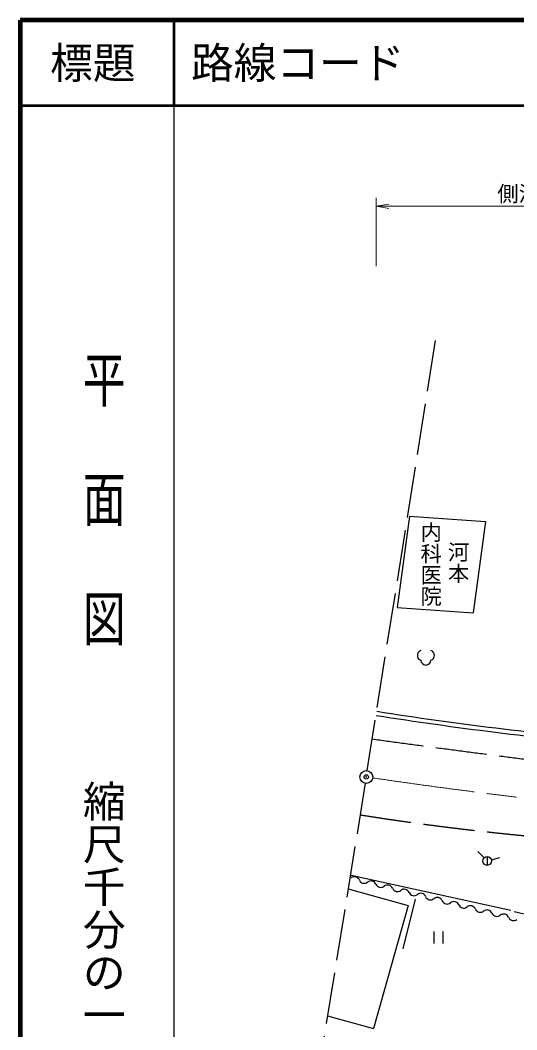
# Model space of a CAD drawing. Units: millimetres, scale not verified. Extents: x 40000 to 680000, y 20000 to 380000.
# Drawn here: x 40000 to 98144, y 261740 to 380000 of the extents above; entities that cross this region are included whole.
import ezdxf
from ezdxf.enums import TextEntityAlignment as Align

# ---------------------------------------------------------------- set-up
doc = ezdxf.new("R2010")
doc.units = ezdxf.units.MM
doc.header["$LTSCALE"] = 1000
doc.header["$PDMODE"] = 32
doc.header["$PDSIZE"] = 500
doc.linetypes.add('CHAIN', pattern=[18.5, 12, -1.5, 3.5, -1.5])
doc.linetypes.add('DASHED', pattern=[7.5, 6, -1.5])
for name, color, linetype, lineweight in [('M-BGD', 7, 'Continuous', 25), ('M-BGD-EXST', 7, 'Continuous', 25), ('M-BMK', 2, 'CHAIN', 13), ('M-BMK-SRVR', 3, 'Continuous', 25), ('M-STR-HTXT', 7, 'Continuous', 13), ('M-TTL', 2, 'Continuous', 140), ('M-TTL-BAND', 7, 'Continuous', 25), ('M-TTL-LINE', 7, 'Continuous', 50)]:
    doc.layers.add(name, color=color, linetype=linetype, lineweight=lineweight)
for name, color, linetype in [('M-BMK-HTXT', 7, 'Continuous'), ('M-OTRS', 6, 'Continuous'), ('M-TTL-TXT', 7, 'Continuous')]:
    doc.layers.add(name, color=color, linetype=linetype)
doc.styles.add('@ＭＳ ゴシック', font='')
doc.styles.add('ＭＳ ゴシック', font='')
doc.styles.get('@ＭＳ ゴシック').set_extended_font_data('@MS Gothic')
doc.styles.get('ＭＳ ゴシック').set_extended_font_data('MS Gothic')

# ---------------------------------------------------------------- blocks, each defined once
blk = doc.blocks.new('open_arrow')
at = {"color": 0, "linetype": 'Continuous', "lineweight": -2}
blk.add_lwpolyline([(7.5, 1.25), (0, 0), (7.5, -1.25)], dxfattribs=at)

msp = doc.modelspace()

# ---------------------------------------------------------------- linework, layer by layer
at = {"layer": 'M-BGD', "linetype": 'DASHED'}
for p, q in [((80638, 292101), (88707, 343035)), ((80401, 290620), (74892, 256738)), ((86242, 277046), (84762, 271127))]:
    msp.add_line(p, q, dxfattribs=at)
at = {"layer": 'M-BGD'}
for p, q in [((85597, 321917), (84144, 311218)), ((85597, 321917), (94495, 321272)), ((94495, 321272), (93042, 310573)), ((84144, 311218), (93042, 310573)), ((78736, 279861), (97444, 275740)), ((78393, 278272), (85412, 276307)), ((85412, 276307), (81371, 261874)), ((97823, 275580), (111540, 272393)), ((75973, 263385), (81371, 261874))]:
    msp.add_line(p, q, dxfattribs=at)
for centre, radius, start, end in [((146853, 710759), 417312, 261.01275, 264.88844), ((136687, 638486), 343840, 260.80475, 265.50174), ((79134, 279039), 625, 22.84968, 129.10988), ((80286, 279524), 625, 202.84968, 309.10989), ((81074, 278554), 625, 22.84968, 129.10988), ((82226, 279040), 625, 202.84968, 309.10989), ((83015, 278070), 625, 22.84968, 129.10988), ((84166, 278555), 625, 202.84968, 309.10989), ((84955, 277585), 625, 22.84968, 129.10988), ((86107, 278070), 625, 202.84968, 309.10989), ((86895, 277101), 625, 22.84968, 129.10988), ((88047, 277586), 625, 202.84968, 309.10989), ((88836, 276616), 625, 22.84968, 129.10988), ((89988, 277101), 625, 202.84968, 309.10989), ((90776, 276131), 625, 22.84968, 129.10988), ((91928, 276617), 625, 202.84968, 309.10989), ((92717, 275647), 625, 22.84968, 129.10988), ((93869, 276132), 625, 202.84968, 309.10989), ((94657, 275162), 625, 22.84968, 129.10988), ((95809, 275648), 625, 202.84968, 309.10989), ((96597, 274678), 625, 22.84968, 129.10988), ((97749, 275163), 625, 202.84968, 309.10989)]:
    msp.add_arc(centre, radius, start, end, dxfattribs=at)
at = {"layer": 'M-BGD', "linetype": 'DASHED'}
for centre, radius, start, end in [((389430, 2555564), 2280679, 262.23345, 262.94123), ((129599, 602722), 319707, 261.03858, 264.94857)]:
    msp.add_arc(centre, radius, start, end, dxfattribs=at)
at = {"layer": 'M-BGD-EXST'}
for p, q in [((94313, 281884), (93584, 282612)), ((94677, 282035), (94677, 281005)), ((95174, 281653), (96169, 281920)), ((88435, 273268), (88435, 271855)), ((89494, 273268), (89494, 271855))]:
    msp.add_line(p, q, dxfattribs=at)
msp.add_circle((94677, 281520), 515, dxfattribs=at)
for centre, start, end in [((87102, 305597), 109.56481, 250.43519), ((87895, 305597), 289.56481, 70.43519), ((87499, 305068), 183.27315, 356.72685)]:
    msp.add_arc(centre, 598, start, end, dxfattribs=at)
at = {"layer": 'M-BMK'}
msp.add_arc((168452, 879738), 594912, 261.57249, 269.44694, dxfattribs=at)
at = {"layer": 'M-BMK-SRVR'}
msp.add_circle((80521, 291360), 750, dxfattribs=at)
at = {"layer": 'M-OTRS'}
msp.add_point((80521, 291360), dxfattribs=at)
at = {"layer": 'M-STR-HTXT'}
for p, q in [((81663, 351204), (81663, 359204)), ((81663, 358204), (122015, 358204))]:
    msp.add_line(p, q, dxfattribs=at)
at = {"layer": 'M-TTL'}
for p, q in [((40000, 380000), (40000, 20000)), ((680000, 380000), (40000, 380000))]:
    msp.add_line(p, q, dxfattribs=at)
at = {"layer": 'M-TTL-BAND'}
msp.add_line((58000, 370000), (58000, 20000), dxfattribs=at)
at = {"layer": 'M-TTL-LINE'}
for p, q in [((58000, 380000), (58000, 370000)), ((40000, 370000), (680000, 370000))]:
    msp.add_line(p, q, dxfattribs=at)

# ---------------------------------------------------------------- block references
at = {"layer": 'M-STR-HTXT', "xscale": 200, "yscale": 200}
msp.add_blockref('open_arrow', (81663, 358204), dxfattribs=at)

# ---------------------------------------------------------------- texts
at = {"layer": 'M-BMK-HTXT', "style": '@ＭＳ ゴシック'}
for s, p in [('内科医院', (86619, 321292)), ('河本', (89829, 318961))]:
    msp.add_text(s, height=1833, rotation=270, dxfattribs=at).set_placement(p, align=Align.BOTTOM_LEFT)
at = {"layer": 'M-STR-HTXT', "style": 'ＭＳ ゴシック'}
msp.add_text('側溝 L=40.0', height=1833, dxfattribs=at).set_placement((102723, 358204), align=Align.BOTTOM_CENTER)
at = {"layer": 'M-TTL-BAND', "style": '@ＭＳ ゴシック', "width": 1.4}
msp.add_text('平  面  図', height=3666, rotation=270, dxfattribs=at).set_placement((49777, 306475), align=Align.MIDDLE_RIGHT)
at = {"layer": 'M-TTL-BAND', "style": '@ＭＳ ゴシック'}
msp.add_text('縮尺千分の一', height=3666, rotation=270, dxfattribs=at).set_placement((49777, 261030), align=Align.MIDDLE_RIGHT)
at = {"layer": 'M-TTL-TXT', "style": 'ＭＳ ゴシック'}
msp.add_text('標題', height=3666, dxfattribs=at).set_placement((48500, 375000), align=Align.MIDDLE_CENTER)
msp.add_text('路線コード', height=3666, dxfattribs=at).set_placement((60000, 375000), align=Align.MIDDLE_LEFT)

doc.saveas('drawing.dxf')
